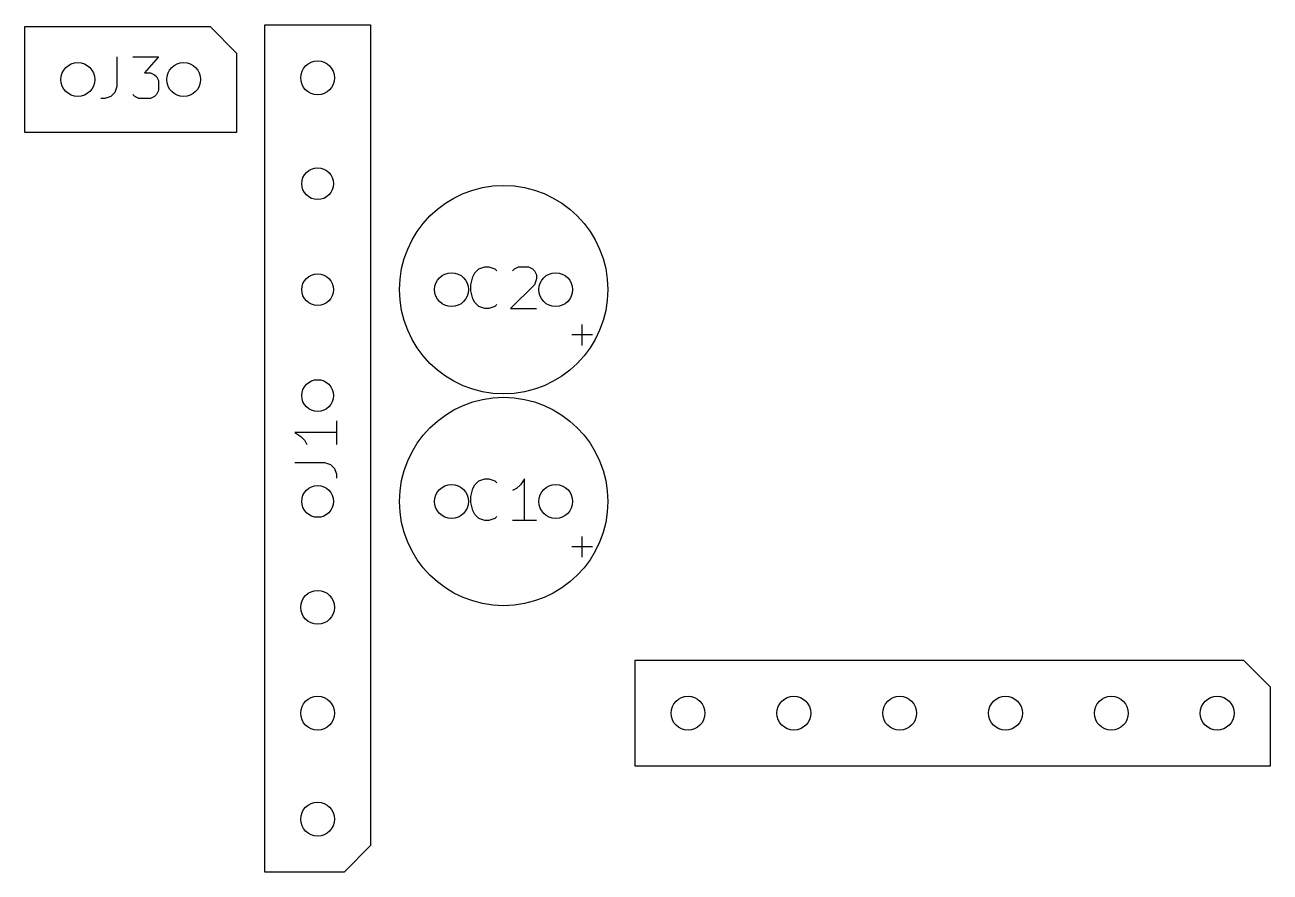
# Model space of a CAD drawing. Extents: x 0.6 to 30.5, y -22.2 to -1.9.
import ezdxf

# ---------------------------------------------------------------- set-up
doc = ezdxf.new("R2010")
doc.units = 0
doc.layers.add('BLACK', color=7, linetype='CONTINUOUS')
doc.layers.add('GRAY3', color=9, linetype='CONTINUOUS')

msp = doc.modelspace()

# ---------------------------------------------------------------- linework, layer by layer
at = {"layer": 'BLACK'}
for centre, radius in [((1.865, -3.215), 0.4064), ((4.405, -3.215), 0.4064), ((7.62, -3.175), 0.4064), ((7.62, -5.715), 0.381), ((7.62, -8.255), 0.381), ((10.835, -8.255), 0.4064), ((13.335, -8.255), 0.4064), ((7.62, -10.795), 0.381), ((7.62, -13.335), 0.381), ((10.835, -13.335), 0.4064), ((13.335, -13.335), 0.4064), ((7.62, -15.875), 0.4064), ((7.62, -18.415), 0.4064), ((16.51, -18.415), 0.4064), ((19.05, -18.415), 0.4064), ((21.59, -18.415), 0.4064), ((24.13, -18.415), 0.4064), ((26.67, -18.415), 0.4064), ((29.21, -18.415), 0.4064), ((7.62, -20.955), 0.4064)]:
    msp.add_circle(centre, radius, dxfattribs=at)
at = {"layer": 'GRAY3', "linetype": 'CONTINUOUS'}
for p, q in [((0.595, -1.945), (5.04, -1.945)), ((0.595, -4.485), (0.595, -1.945)), ((5.04, -1.945), (5.675, -2.58)), ((6.35, -1.905), (8.89, -1.905)), ((6.35, -22.225), (6.35, -1.905)), ((8.89, -1.905), (8.89, -21.59)), ((2.801666, -2.669819), (2.801666, -3.384104)), ((3.182619, -2.669819), (3.801666, -2.669819)), ((3.801666, -2.669819), (3.468333, -3.050771)), ((5.675, -2.58), (5.675, -4.485)), ((3.468333, -3.050771), (3.61119, -3.050771)), ((3.61119, -3.050771), (3.706428, -3.09839)), ((3.706428, -3.09839), (3.754047, -3.146009)), ((3.754047, -3.146009), (3.801666, -3.241247)), ((3.801666, -3.241247), (3.801666, -3.479342)), ((2.754047, -3.526961), (2.658809, -3.6222)), ((2.801666, -3.384104), (2.754047, -3.526961)), ((3.230238, -3.6222), (3.182619, -3.57458)), ((3.754047, -3.57458), (3.706428, -3.6222)), ((3.801666, -3.479342), (3.754047, -3.57458)), ((2.515952, -3.669819), (2.420714, -3.669819)), ((2.658809, -3.6222), (2.515952, -3.669819)), ((3.325476, -3.669819), (3.230238, -3.6222)), ((3.61119, -3.669819), (3.325476, -3.669819)), ((3.706428, -3.6222), (3.61119, -3.669819)), ((5.675, -4.485), (0.595, -4.485)), ((11.394524, -7.852676), (11.489762, -7.757438)), ((11.489762, -7.757438), (11.632619, -7.709819)), ((11.632619, -7.709819), (11.727857, -7.709819)), ((11.727857, -7.709819), (11.870714, -7.757438)), ((11.870714, -7.757438), (11.918333, -7.805057)), ((12.299286, -7.805057), (12.346905, -7.757438)), ((12.346905, -7.757438), (12.442143, -7.709819)), ((12.442143, -7.709819), (12.680238, -7.709819)), ((12.680238, -7.709819), (12.775476, -7.757438)), ((12.775476, -7.757438), (12.823095, -7.805057)), ((11.299286, -8.13839), (11.346905, -7.947914)), ((11.346905, -7.947914), (11.394524, -7.852676)), ((12.823095, -7.805057), (12.870714, -7.900295)), ((12.870714, -7.995533), (12.823095, -8.13839)), ((12.870714, -7.900295), (12.870714, -7.995533)), ((11.299286, -8.281247), (11.299286, -8.13839)), ((11.346905, -8.471723), (11.299286, -8.281247)), ((12.823095, -8.13839), (12.251667, -8.709819)), ((11.394524, -8.566961), (11.346905, -8.471723)), ((11.489762, -8.6622), (11.394524, -8.566961)), ((11.632619, -8.709819), (11.489762, -8.6622)), ((11.870714, -8.6622), (11.727857, -8.709819)), ((11.918333, -8.61458), (11.870714, -8.6622)), ((11.727857, -8.709819), (11.632619, -8.709819)), ((12.251667, -8.709819), (12.870714, -8.709819)), ((13.968605, -9.5925), (13.968605, -9.0925)), ((14.218605, -9.3425), (13.718605, -9.3425)), ((8.074819, -11.398333), (8.074819, -11.969761)), ((8.074819, -11.684047), (7.074819, -11.684047)), ((7.074819, -11.684047), (7.217676, -11.779285)), ((7.217676, -11.779285), (7.312914, -11.874523)), ((7.312914, -11.874523), (7.360533, -11.969761)), ((7.074819, -12.398333), (7.789104, -12.398333)), ((7.789104, -12.398333), (7.931961, -12.445952)), ((7.931961, -12.445952), (8.0272, -12.54119)), ((8.0272, -12.54119), (8.074819, -12.684047)), ((8.074819, -12.684047), (8.074819, -12.779285)), ((11.394524, -12.932676), (11.489762, -12.837438)), ((11.489762, -12.837438), (11.632619, -12.789819)), ((11.632619, -12.789819), (11.727857, -12.789819)), ((11.727857, -12.789819), (11.870714, -12.837438)), ((11.870714, -12.837438), (11.918333, -12.885057)), ((12.585, -12.789819), (12.489762, -12.932676)), ((12.585, -13.789819), (12.585, -12.789819)), ((11.299286, -13.21839), (11.346905, -13.027914)), ((11.346905, -13.027914), (11.394524, -12.932676)), ((12.394524, -13.027914), (12.299286, -13.075533)), ((12.489762, -12.932676), (12.394524, -13.027914)), ((11.299286, -13.361247), (11.299286, -13.21839)), ((11.346905, -13.551723), (11.299286, -13.361247)), ((11.394524, -13.646961), (11.346905, -13.551723)), ((11.489762, -13.7422), (11.394524, -13.646961)), ((11.632619, -13.789819), (11.489762, -13.7422)), ((11.870714, -13.7422), (11.727857, -13.789819)), ((11.918333, -13.69458), (11.870714, -13.7422)), ((11.727857, -13.789819), (11.632619, -13.789819)), ((12.870714, -13.789819), (12.299286, -13.789819)), ((13.968605, -14.6725), (13.968605, -14.1725)), ((14.218605, -14.4225), (13.718605, -14.4225)), ((15.24, -17.145), (29.845, -17.145)), ((15.24, -19.685), (15.24, -17.145)), ((29.845, -17.145), (30.48, -17.78)), ((30.48, -17.78), (30.48, -19.685)), ((30.48, -19.685), (15.24, -19.685)), ((8.89, -21.59), (8.255, -22.225)), ((8.255, -22.225), (6.35, -22.225))]:
    msp.add_line(p, q, dxfattribs=at)
at = {"layer": 'GRAY3'}
for centre in [(12.085, -8.255), (12.085, -13.335)]:
    msp.add_circle(centre, 2.5, dxfattribs=at)

doc.saveas('drawing.dxf')
